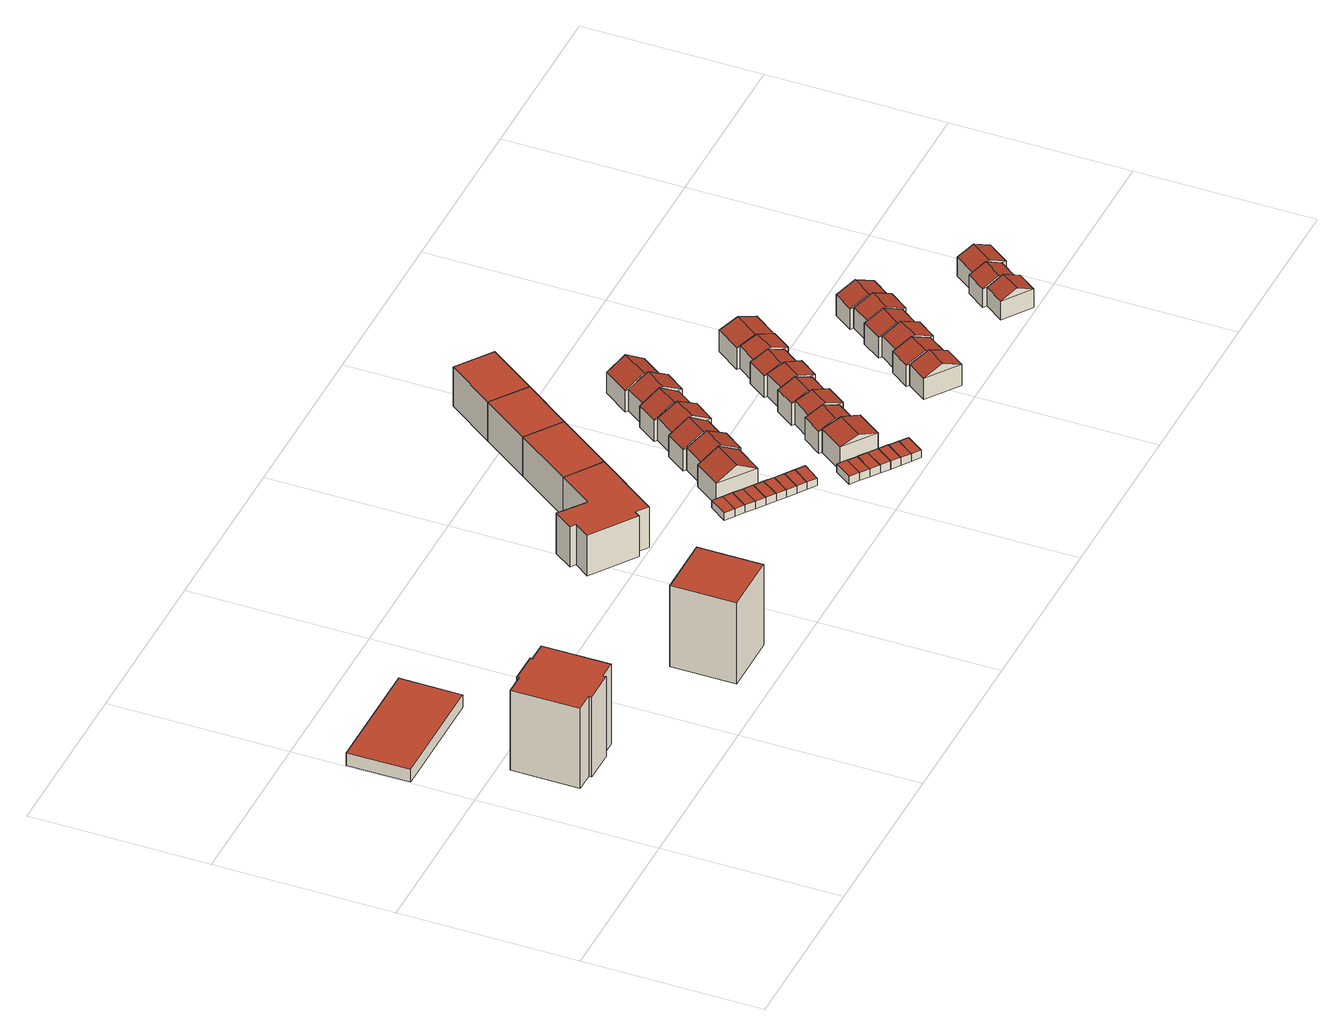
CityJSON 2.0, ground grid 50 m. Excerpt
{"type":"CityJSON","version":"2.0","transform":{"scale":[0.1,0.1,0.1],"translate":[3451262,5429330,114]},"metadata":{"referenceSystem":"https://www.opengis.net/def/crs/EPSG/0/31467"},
"CityObjects":{
"building1":{"type":"Building","attributes":{"citygml_roof_type_codeSpace":"http://www.sig3d.org/codelists/standard/building/2.0/_AbstractBuilding_roofType.xml","EavesHeight":"139.573","RigdeHeight":"139.573","roofType":"1000"},"geometry":[{"type":"MultiSurface","lod":"2","boundaries":[[[0,1,2,3]],[[4,5,1,0]],[[6,7,5,4]],[[8,9,7,6]],[[10,11,9,8]],[[12,13,11,10]],[[14,15,13,12]],[[16,17,15,14]],[[18,19,17,16]],[[20,21,19,18]],[[22,23,21,20]],[[3,2,23,22]],[[20,18,16,14,12,10,8,6,4,0,3,22]],[[1,5,7,9,11,13,15,17,19,21,23,2]]],"semantics":{"surfaces":[{"type":"WallSurface"},{"type":"RoofSurface"},{"type":"GroundSurface"}],"values":[0,0,0,0,0,0,0,0,0,0,0,0,1,2]}}]},
"building2":{"type":"Building","attributes":{"citygml_roof_type_codeSpace":"http://www.sig3d.org/codelists/standard/building/2.0/_AbstractBuilding_roofType.xml","EavesHeight":"118.316","RigdeHeight":"118.316","roofType":"1010"},"geometry":[{"type":"MultiSurface","lod":"2","boundaries":[[[24,25,26,27]],[[28,29,25,24]],[[30,31,29,28]],[[27,26,31,30]],[[28,24,27,30]],[[25,29,31,26]]],"semantics":{"surfaces":[{"type":"WallSurface"},{"type":"RoofSurface"},{"type":"GroundSurface"}],"values":[0,0,0,0,1,2]}}]},
"building3":{"type":"Building","attributes":{"citygml_roof_type_codeSpace":"http://www.sig3d.org/codelists/standard/building/2.0/_AbstractBuilding_roofType.xml","EavesHeight":"139.809","RigdeHeight":"139.809","roofType":"1010"},"geometry":[{"type":"MultiSurface","lod":"2","boundaries":[[[32,33,34,35]],[[36,37,33,32]],[[38,39,37,36]],[[35,34,39,38]],[[36,32,35,38]],[[33,37,39,34]]],"semantics":{"surfaces":[{"type":"WallSurface"},{"type":"RoofSurface"},{"type":"GroundSurface"}],"values":[0,0,0,0,1,2]}}]},
"building4":{"type":"Building","attributes":{"citygml_roof_type_codeSpace":"http://www.sig3d.org/codelists/standard/building/2.0/_AbstractBuilding_roofType.xml","EavesHeight":"127.064","RigdeHeight":"127.064","roofType":"1000"},"geometry":[{"type":"MultiSurface","lod":"2","boundaries":[[[40,41,42,43]],[[44,45,41,40]],[[46,47,45,44]],[[48,49,47,46]],[[50,51,49,48]],[[52,53,51,50]],[[54,55,53,52]],[[56,57,55,54]],[[58,59,57,56]],[[43,42,59,58]],[[56,54,52,50,48,46,44,40,43,58]],[[41,45,47,49,51,53,55,57,59,42]]],"semantics":{"surfaces":[{"type":"WallSurface"},{"type":"RoofSurface"},{"type":"GroundSurface"}],"values":[0,0,0,0,0,0,0,0,0,0,1,2]}}]},
"building5":{"type":"Building","attributes":{"citygml_roof_type_codeSpace":"http://www.sig3d.org/codelists/standard/building/2.0/_AbstractBuilding_roofType.xml","EavesHeight":"116.39","RigdeHeight":"116.39","roofType":"1010"},"geometry":[{"type":"MultiSurface","lod":"2","boundaries":[[[60,61,62,63]],[[64,65,61,60]],[[66,67,65,64]],[[63,62,67,66]],[[64,60,63,66]],[[61,65,67,62]]],"semantics":{"surfaces":[{"type":"WallSurface"},{"type":"RoofSurface"},{"type":"GroundSurface"}],"values":[0,0,0,0,1,2]}}]},
"building6":{"type":"Building","attributes":{"citygml_roof_type_codeSpace":"http://www.sig3d.org/codelists/standard/building/2.0/_AbstractBuilding_roofType.xml","EavesHeight":"116.374","RigdeHeight":"116.374","roofType":"1000"},"geometry":[{"type":"MultiSurface","lod":"2","boundaries":[[[64,65,67,66]],[[68,69,65,64]],[[70,71,69,68]],[[66,67,71,70]],[[68,64,66,70]],[[65,69,71,67]]],"semantics":{"surfaces":[{"type":"WallSurface"},{"type":"RoofSurface"},{"type":"GroundSurface"}],"values":[0,0,0,0,1,2]}}]},
"building7":{"type":"Building","attributes":{"citygml_roof_type_codeSpace":"http://www.sig3d.org/codelists/standard/building/2.0/_AbstractBuilding_roofType.xml","EavesHeight":"116.39","RigdeHeight":"116.39","roofType":"1000"},"geometry":[{"type":"MultiSurface","lod":"2","boundaries":[[[68,69,71,70]],[[72,73,69,68]],[[74,75,73,72]],[[70,71,75,74]],[[72,68,70,74]],[[69,73,75,71]]],"semantics":{"surfaces":[{"type":"WallSurface"},{"type":"RoofSurface"},{"type":"GroundSurface"}],"values":[0,0,0,0,1,2]}}]},
"building8":{"type":"Building","attributes":{"citygml_roof_type_codeSpace":"http://www.sig3d.org/codelists/standard/building/2.0/_AbstractBuilding_roofType.xml","EavesHeight":"127.064","RigdeHeight":"127.064","roofType":"1000"},"geometry":[{"type":"MultiSurface","lod":"2","boundaries":[[[76,77,78,79]],[[54,80,77,76]],[[52,81,80,54]],[[79,78,81,52]],[[54,76,79,52]],[[77,80,81,78]]],"semantics":{"surfaces":[{"type":"WallSurface"},{"type":"RoofSurface"},{"type":"GroundSurface"}],"values":[0,0,0,0,1,2]}}]},
"building9":{"type":"Building","attributes":{"citygml_roof_type_codeSpace":"http://www.sig3d.org/codelists/standard/building/2.0/_AbstractBuilding_roofType.xml","EavesHeight":"116.39","RigdeHeight":"116.39","roofType":"1000"},"geometry":[{"type":"MultiSurface","lod":"2","boundaries":[[[72,73,75,74]],[[82,83,73,72]],[[84,85,83,82]],[[74,75,85,84]],[[82,72,74,84]],[[73,83,85,75]]],"semantics":{"surfaces":[{"type":"WallSurface"},{"type":"RoofSurface"},{"type":"GroundSurface"}],"values":[0,0,0,0,1,2]}}]},
"building10":{"type":"Building","attributes":{"citygml_roof_type_codeSpace":"http://www.sig3d.org/codelists/standard/building/2.0/_AbstractBuilding_roofType.xml","EavesHeight":"116.39","RigdeHeight":"116.39","roofType":"1000"},"geometry":[{"type":"MultiSurface","lod":"2","boundaries":[[[86,87,88,89]],[[84,85,87,86]],[[82,83,85,84]],[[89,88,83,82]],[[84,86,89,82]],[[87,85,83,88]]],"semantics":{"surfaces":[{"type":"WallSurface"},{"type":"RoofSurface"},{"type":"GroundSurface"}],"values":[0,0,0,0,1,2]}}]},
"building11":{"type":"Building","attributes":{"citygml_roof_type_codeSpace":"http://www.sig3d.org/codelists/standard/building/2.0/_AbstractBuilding_roofType.xml","EavesHeight":"116.39","RigdeHeight":"116.39","roofType":"1000"},"geometry":[{"type":"MultiSurface","lod":"2","boundaries":[[[89,88,87,86]],[[90,91,88,89]],[[92,93,91,90]],[[86,87,93,92]],[[90,89,86,92]],[[88,91,93,87]]],"semantics":{"surfaces":[{"type":"WallSurface"},{"type":"RoofSurface"},{"type":"GroundSurface"}],"values":[0,0,0,0,1,2]}}]},
"building12":{"type":"Building","attributes":{"citygml_roof_type_codeSpace":"http://www.sig3d.org/codelists/standard/building/2.0/_AbstractBuilding_roofType.xml","EavesHeight":"121.12","RigdeHeight":"124.644","roofType":"1030"},"geometry":[{"type":"MultiSurface","lod":"2","boundaries":[[[94,95,96,97]],[[98,99,95,94]],[[100,101,99,98]],[[97,96,101,100]],[[94,102,98]],[[100,103,97]],[[97,103,102,94]],[[98,102,103,100]],[[95,99,101,96]]],"semantics":{"surfaces":[{"type":"WallSurface"},{"type":"RoofSurface"},{"type":"GroundSurface"}],"values":[0,0,0,0,0,0,1,1,2]}}]},
"building13":{"type":"Building","attributes":{"citygml_roof_type_codeSpace":"http://www.sig3d.org/codelists/standard/building/2.0/_AbstractBuilding_roofType.xml","EavesHeight":"116.39","RigdeHeight":"116.39","roofType":"1000"},"geometry":[{"type":"MultiSurface","lod":"2","boundaries":[[[90,91,93,92]],[[104,105,91,90]],[[106,107,105,104]],[[92,93,107,106]],[[104,90,92,106]],[[91,105,107,93]]],"semantics":{"surfaces":[{"type":"WallSurface"},{"type":"RoofSurface"},{"type":"GroundSurface"}],"values":[0,0,0,0,1,2]}}]},
"building14":{"type":"Building","attributes":{"citygml_roof_type_codeSpace":"http://www.sig3d.org/codelists/standard/building/2.0/_AbstractBuilding_roofType.xml","EavesHeight":"116.39","RigdeHeight":"116.39","roofType":"1000"},"geometry":[{"type":"MultiSurface","lod":"2","boundaries":[[[104,105,107,106]],[[108,109,105,104]],[[110,111,109,108]],[[106,107,111,110]],[[108,104,106,110]],[[105,109,111,107]]],"semantics":{"surfaces":[{"type":"WallSurface"},{"type":"RoofSurface"},{"type":"GroundSurface"}],"values":[0,0,0,0,1,2]}}]},
"building15":{"type":"Building","attributes":{"citygml_roof_type_codeSpace":"http://www.sig3d.org/codelists/standard/building/2.0/_AbstractBuilding_roofType.xml","EavesHeight":"116.39","RigdeHeight":"116.39","roofType":"1000"},"geometry":[{"type":"MultiSurface","lod":"2","boundaries":[[[108,109,111,110]],[[112,113,109,108]],[[114,115,113,112]],[[110,111,115,114]],[[112,108,110,114]],[[109,113,115,111]]],"semantics":{"surfaces":[{"type":"WallSurface"},{"type":"RoofSurface"},{"type":"GroundSurface"}],"values":[0,0,0,0,1,2]}}]},
"building16":{"type":"Building","attributes":{"citygml_roof_type_codeSpace":"http://www.sig3d.org/codelists/standard/building/2.0/_AbstractBuilding_roofType.xml","EavesHeight":"121.42","RigdeHeight":"124.644","roofType":"1030"},"geometry":[{"type":"MultiSurface","lod":"2","boundaries":[[[116,117,118,119]],[[120,121,117,116]],[[122,123,121,120]],[[119,118,123,122]],[[116,124,120]],[[122,125,119]],[[119,125,124,116]],[[120,124,125,122]],[[117,121,123,118]]],"semantics":{"surfaces":[{"type":"WallSurface"},{"type":"RoofSurface"},{"type":"GroundSurface"}],"values":[0,0,0,0,0,0,1,1,2]}}]},
"building17":{"type":"Building","attributes":{"citygml_roof_type_codeSpace":"http://www.sig3d.org/codelists/standard/building/2.0/_AbstractBuilding_roofType.xml","EavesHeight":"116.78","RigdeHeight":"116.78","roofType":"1000"},"geometry":[{"type":"MultiSurface","lod":"2","boundaries":[[[126,127,128,129]],[[130,131,127,126]],[[132,133,131,130]],[[129,128,133,132]],[[130,126,129,132]],[[127,131,133,128]]],"semantics":{"surfaces":[{"type":"WallSurface"},{"type":"RoofSurface"},{"type":"GroundSurface"}],"values":[0,0,0,0,1,2]}}]},
"building18":{"type":"Building","attributes":{"citygml_roof_type_codeSpace":"http://www.sig3d.org/codelists/standard/building/2.0/_AbstractBuilding_roofType.xml","EavesHeight":"127.064","RigdeHeight":"127.064","roofType":"1010"},"geometry":[{"type":"MultiSurface","lod":"2","boundaries":[[[76,134,135,136]],[[79,137,134,76]],[[138,139,137,79]],[[136,135,139,138]],[[79,76,136,138]],[[134,137,139,135]]],"semantics":{"surfaces":[{"type":"WallSurface"},{"type":"RoofSurface"},{"type":"GroundSurface"}],"values":[0,0,0,0,1,2]}}]},
"building19":{"type":"Building","attributes":{"citygml_roof_type_codeSpace":"http://www.sig3d.org/codelists/standard/building/2.0/_AbstractBuilding_roofType.xml","EavesHeight":"116.738","RigdeHeight":"116.738","roofType":"1000"},"geometry":[{"type":"MultiSurface","lod":"2","boundaries":[[[140,128,127,141]],[[142,143,128,140]],[[144,145,143,142]],[[141,127,145,144]],[[142,140,141,144]],[[128,143,145,127]]],"semantics":{"surfaces":[{"type":"WallSurface"},{"type":"RoofSurface"},{"type":"GroundSurface"}],"values":[0,0,0,0,1,2]}}]},
"building20":{"type":"Building","attributes":{"citygml_roof_type_codeSpace":"http://www.sig3d.org/codelists/standard/building/2.0/_AbstractBuilding_roofType.xml","EavesHeight":"121.12","RigdeHeight":"124.644","roofType":"1030"},"geometry":[{"type":"MultiSurface","lod":"2","boundaries":[[[146,147,148,149]],[[150,151,147,146]],[[152,153,151,150]],[[149,148,153,152]],[[146,154,150]],[[152,155,149]],[[149,155,154,146]],[[150,154,155,152]],[[147,151,153,148]]],"semantics":{"surfaces":[{"type":"WallSurface"},{"type":"RoofSurface"},{"type":"GroundSurface"}],"values":[0,0,0,0,0,0,1,1,2]}}]},
"building21":{"type":"Building","attributes":{"citygml_roof_type_codeSpace":"http://www.sig3d.org/codelists/standard/building/2.0/_AbstractBuilding_roofType.xml","EavesHeight":"116.783","RigdeHeight":"116.783","roofType":"1000"},"geometry":[{"type":"MultiSurface","lod":"2","boundaries":[[[156,143,145,157]],[[158,159,143,156]],[[160,161,159,158]],[[157,145,161,160]],[[158,156,157,160]],[[143,159,161,145]]],"semantics":{"surfaces":[{"type":"WallSurface"},{"type":"RoofSurface"},{"type":"GroundSurface"}],"values":[0,0,0,0,1,2]}}]},
"building22":{"type":"Building","attributes":{"citygml_roof_type_codeSpace":"http://www.sig3d.org/codelists/standard/building/2.0/_AbstractBuilding_roofType.xml","EavesHeight":"116.784","RigdeHeight":"116.784","roofType":"1000"},"geometry":[{"type":"MultiSurface","lod":"2","boundaries":[[[158,159,161,160]],[[162,163,159,158]],[[164,165,163,162]],[[160,161,165,164]],[[162,158,160,164]],[[159,163,165,161]]],"semantics":{"surfaces":[{"type":"WallSurface"},{"type":"RoofSurface"},{"type":"GroundSurface"}],"values":[0,0,0,0,1,2]}}]},
"building23":{"type":"Building","attributes":{"citygml_roof_type_codeSpace":"http://www.sig3d.org/codelists/standard/building/2.0/_AbstractBuilding_roofType.xml","EavesHeight":"116.767","RigdeHeight":"116.767","roofType":"1000"},"geometry":[{"type":"MultiSurface","lod":"2","boundaries":[[[162,163,165,164]],[[166,167,163,162]],[[168,169,167,166]],[[164,165,169,168]],[[166,162,164,168]],[[163,167,169,165]]],"semantics":{"surfaces":[{"type":"WallSurface"},{"type":"RoofSurface"},{"type":"GroundSurface"}],"values":[0,0,0,0,1,2]}}]},
"building24":{"type":"Building","attributes":{"citygml_roof_type_codeSpace":"http://www.sig3d.org/codelists/standard/building/2.0/_AbstractBuilding_roofType.xml","EavesHeight":"121.673","RigdeHeight":"123.351","roofType":"1030"},"geometry":[{"type":"MultiSurface","lod":"2","boundaries":[[[170,171,172,173]],[[174,175,171,170]],[[176,177,175,174]],[[173,172,177,176]],[[170,178,174]],[[176,179,173]],[[173,179,178,170]],[[174,178,179,176]],[[171,175,177,172]]],"semantics":{"surfaces":[{"type":"WallSurface"},{"type":"RoofSurface"},{"type":"GroundSurface"}],"values":[0,0,0,0,0,0,1,1,2]}}]},
"building25":{"type":"Building","attributes":{"citygml_roof_type_codeSpace":"http://www.sig3d.org/codelists/standard/building/2.0/_AbstractBuilding_roofType.xml","EavesHeight":"116.727","RigdeHeight":"116.727","roofType":"1000"},"geometry":[{"type":"MultiSurface","lod":"2","boundaries":[[[180,181,182,183]],[[184,185,181,180]],[[186,187,185,184]],[[183,182,187,186]],[[184,180,183,186]],[[181,185,187,182]]],"semantics":{"surfaces":[{"type":"WallSurface"},{"type":"RoofSurface"},{"type":"GroundSurface"}],"values":[0,0,0,0,1,2]}}]},
"building26":{"type":"Building","attributes":{"citygml_roof_type_codeSpace":"http://www.sig3d.org/codelists/standard/building/2.0/_AbstractBuilding_roofType.xml","EavesHeight":"121.52","RigdeHeight":"124.644","roofType":"1030"},"geometry":[{"type":"MultiSurface","lod":"2","boundaries":[[[188,189,190,191]],[[192,193,189,188]],[[194,195,193,192]],[[191,190,195,194]],[[188,196,192]],[[194,197,191]],[[191,197,196,188]],[[192,196,197,194]],[[189,193,195,190]]],"semantics":{"surfaces":[{"type":"WallSurface"},{"type":"RoofSurface"},{"type":"GroundSurface"}],"values":[0,0,0,0,0,0,1,1,2]}}]},
"building27":{"type":"Building","attributes":{"citygml_roof_type_codeSpace":"http://www.sig3d.org/codelists/standard/building/2.0/_AbstractBuilding_roofType.xml","EavesHeight":"116.723","RigdeHeight":"116.723","roofType":"1000"},"geometry":[{"type":"MultiSurface","lod":"2","boundaries":[[[184,185,187,186]],[[198,199,185,184]],[[200,201,199,198]],[[186,187,201,200]],[[198,184,186,200]],[[185,199,201,187]]],"semantics":{"surfaces":[{"type":"WallSurface"},{"type":"RoofSurface"},{"type":"GroundSurface"}],"values":[0,0,0,0,1,2]}}]},
"building28":{"type":"Building","attributes":{"citygml_roof_type_codeSpace":"http://www.sig3d.org/codelists/standard/building/2.0/_AbstractBuilding_roofType.xml","EavesHeight":"127.064","RigdeHeight":"127.064","roofType":"1010"},"geometry":[{"type":"MultiSurface","lod":"2","boundaries":[[[138,202,203,136]],[[204,205,202,138]],[[206,207,205,204]],[[136,203,207,206]],[[204,138,136,206]],[[202,205,207,203]]],"semantics":{"surfaces":[{"type":"WallSurface"},{"type":"RoofSurface"},{"type":"GroundSurface"}],"values":[0,0,0,0,1,2]}}]},
"building29":{"type":"Building","attributes":{"citygml_roof_type_codeSpace":"http://www.sig3d.org/codelists/standard/building/2.0/_AbstractBuilding_roofType.xml","EavesHeight":"121.273","RigdeHeight":"123.351","roofType":"1030"},"geometry":[{"type":"MultiSurface","lod":"2","boundaries":[[[208,209,210,211]],[[212,213,209,208]],[[214,215,213,212]],[[211,210,215,214]],[[208,216,212]],[[214,217,211]],[[211,217,216,208]],[[212,216,217,214]],[[209,213,215,210]]],"semantics":{"surfaces":[{"type":"WallSurface"},{"type":"RoofSurface"},{"type":"GroundSurface"}],"values":[0,0,0,0,0,0,1,1,2]}}]},
"building30":{"type":"Building","attributes":{"citygml_roof_type_codeSpace":"http://www.sig3d.org/codelists/standard/building/2.0/_AbstractBuilding_roofType.xml","EavesHeight":"121.12","RigdeHeight":"124.644","roofType":"1030"},"geometry":[{"type":"MultiSurface","lod":"2","boundaries":[[[218,219,220,221]],[[222,223,219,218]],[[224,225,223,222]],[[221,220,225,224]],[[218,226,222]],[[224,227,221]],[[221,227,226,218]],[[222,226,227,224]],[[219,223,225,220]]],"semantics":{"surfaces":[{"type":"WallSurface"},{"type":"RoofSurface"},{"type":"GroundSurface"}],"values":[0,0,0,0,0,0,1,1,2]}}]},
"building31":{"type":"Building","attributes":{"citygml_roof_type_codeSpace":"http://www.sig3d.org/codelists/standard/building/2.0/_AbstractBuilding_roofType.xml","EavesHeight":"121.673","RigdeHeight":"123.351","roofType":"1030"},"geometry":[{"type":"MultiSurface","lod":"2","boundaries":[[[228,229,230,231]],[[232,233,229,228]],[[234,235,233,232]],[[231,230,235,234]],[[228,236,232]],[[234,237,231]],[[231,237,236,228]],[[232,236,237,234]],[[229,233,235,230]]],"semantics":{"surfaces":[{"type":"WallSurface"},{"type":"RoofSurface"},{"type":"GroundSurface"}],"values":[0,0,0,0,0,0,1,1,2]}}]},
"building32":{"type":"Building","attributes":{"citygml_roof_type_codeSpace":"http://www.sig3d.org/codelists/standard/building/2.0/_AbstractBuilding_roofType.xml","EavesHeight":"121.42","RigdeHeight":"124.644","roofType":"1030"},"geometry":[{"type":"MultiSurface","lod":"2","boundaries":[[[238,239,240,241]],[[242,243,239,238]],[[244,245,243,242]],[[241,240,245,244]],[[238,246,242]],[[244,247,241]],[[241,247,246,238]],[[242,246,247,244]],[[239,243,245,240]]],"semantics":{"surfaces":[{"type":"WallSurface"},{"type":"RoofSurface"},{"type":"GroundSurface"}],"values":[0,0,0,0,0,0,1,1,2]}}]},
"building33":{"type":"Building","attributes":{"citygml_roof_type_codeSpace":"http://www.sig3d.org/codelists/standard/building/2.0/_AbstractBuilding_roofType.xml","EavesHeight":"121.273","RigdeHeight":"123.351","roofType":"1030"},"geometry":[{"type":"MultiSurface","lod":"2","boundaries":[[[248,249,250,251]],[[252,253,249,248]],[[254,255,253,252]],[[251,250,255,254]],[[248,256,252]],[[254,257,251]],[[251,257,256,248]],[[252,256,257,254]],[[249,253,255,250]]],"semantics":{"surfaces":[{"type":"WallSurface"},{"type":"RoofSurface"},{"type":"GroundSurface"}],"values":[0,0,0,0,0,0,1,1,2]}}]},
"building34":{"type":"Building","attributes":{"citygml_roof_type_codeSpace":"http://www.sig3d.org/codelists/standard/building/2.0/_AbstractBuilding_roofType.xml","EavesHeight":"121.12","RigdeHeight":"124.644","roofType":"1030"},"geometry":[{"type":"MultiSurface","lod":"2","boundaries":[[[258,259,260,261]],[[262,263,259,258]],[[264,265,263,262]],[[261,260,265,264]],[[258,266,262]],[[264,267,261]],[[261,267,266,258]],[[262,266,267,264]],[[259,263,265,260]]],"semantics":{"surfaces":[{"type":"WallSurface"},{"type":"RoofSurface"},{"type":"GroundSurface"}],"values":[0,0,0,0,0,0,1,1,2]}}]},
"building35":{"type":"Building","attributes":{"citygml_roof_type_codeSpace":"http://www.sig3d.org/codelists/standard/building/2.0/_AbstractBuilding_roofType.xml","EavesHeight":"121.673","RigdeHeight":"123.351","roofType":"1030"},"geometry":[{"type":"MultiSurface","lod":"2","boundaries":[[[268,269,270,271]],[[272,273,269,268]],[[274,275,273,272]],[[271,270,275,274]],[[268,276,272]],[[274,277,271]],[[271,277,276,268]],[[272,276,277,274]],[[269,273,275,270]]],"semantics":{"surfaces":[{"type":"WallSurface"},{"type":"RoofSurface"},{"type":"GroundSurface"}],"values":[0,0,0,0,0,0,1,1,2]}}]},
"building36":{"type":"Building","attributes":{"citygml_roof_type_codeSpace":"http://www.sig3d.org/codelists/standard/building/2.0/_AbstractBuilding_roofType.xml","EavesHeight":"121.273","RigdeHeight":"123.351","roofType":"1030"},"geometry":[{"type":"MultiSurface","lod":"2","boundaries":[[[278,279,280,281]],[[282,283,279,278]],[[284,285,283,282]],[[281,280,285,284]],[[278,286,282]],[[284,287,281]],[[281,287,286,278]],[[282,286,287,284]],[[279,283,285,280]]],"semantics":{"surfaces":[{"type":"WallSurface"},{"type":"RoofSurface"},{"type":"GroundSurface"}],"values":[0,0,0,0,0,0,1,1,2]}}]},
"building37":{"type":"Building","attributes":{"citygml_roof_type_codeSpace":"http://www.sig3d.org/codelists/standard/building/2.0/_AbstractBuilding_roofType.xml","EavesHeight":"121.147","RigdeHeight":"123.591","roofType":"1030"},"geometry":[{"type":"MultiSurface","lod":"2","boundaries":[[[288,289,290,291]],[[292,293,289,288]],[[294,295,293,292]],[[291,290,295,294]],[[288,296,292]],[[294,297,291]],[[291,297,296,288]],[[292,296,297,294]],[[289,293,295,290]]],"semantics":{"surfaces":[{"type":"WallSurface"},{"type":"RoofSurface"},{"type":"GroundSurface"}],"values":[0,0,0,0,0,0,1,1,2]}}]},
"building38":{"type":"Building","attributes":{"citygml_roof_type_codeSpace":"http://www.sig3d.org/codelists/standard/building/2.0/_AbstractBuilding_roofType.xml","EavesHeight":"121.58","RigdeHeight":"123.38","roofType":"1030"},"geometry":[{"type":"MultiSurface","lod":"2","boundaries":[[[298,299,300,301]],[[302,303,299,298]],[[304,305,303,302]],[[301,300,305,304]],[[298,306,302]],[[304,307,301]],[[301,307,306,298]],[[302,306,307,304]],[[299,303,305,300]]],"semantics":{"surfaces":[{"type":"WallSurface"},{"type":"RoofSurface"},{"type":"GroundSurface"}],"values":[0,0,0,0,0,0,1,1,2]}}]},
"building39":{"type":"Building","attributes":{"citygml_roof_type_codeSpace":"http://www.sig3d.org/codelists/standard/building/2.0/_AbstractBuilding_roofType.xml","EavesHeight":"121.147","RigdeHeight":"123.591","roofType":"1030"},"geometry":[{"type":"MultiSurface","lod":"2","boundaries":[[[308,309,310,311]],[[312,313,309,308]],[[314,315,313,312]],[[311,310,315,314]],[[308,316,312]],[[314,317,311]],[[311,317,316,308]],[[312,316,317,314]],[[309,313,315,310]]],"semantics":{"surfaces":[{"type":"WallSurface"},{"type":"RoofSurface"},{"type":"GroundSurface"}],"values":[0,0,0,0,0,0,1,1,2]}}]},
"building40":{"type":"Building","attributes":{"citygml_roof_type_codeSpace":"http://www.sig3d.org/codelists/standard/building/2.0/_AbstractBuilding_roofType.xml","EavesHeight":"121.273","RigdeHeight":"123.351","roofType":"1030"},"geometry":[{"type":"MultiSurface","lod":"2","boundaries":[[[318,319,320,321]],[[322,323,319,318]],[[324,300,323,322]],[[321,320,300,324]],[[318,325,322]],[[324,326,321]],[[321,326,325,318]],[[322,325,326,324]],[[319,323,300,320]]],"semantics":{"surfaces":[{"type":"WallSurface"},{"type":"RoofSurface"},{"type":"GroundSurface"}],"values":[0,0,0,0,0,0,1,1,2]}}]},
"building41":{"type":"Building","attributes":{"citygml_roof_type_codeSpace":"http://www.sig3d.org/codelists/standard/building/2.0/_AbstractBuilding_roofType.xml","EavesHeight":"121.147","RigdeHeight":"123.591","roofType":"1030"},"geometry":[{"type":"MultiSurface","lod":"2","boundaries":[[[327,328,329,330]],[[331,332,328,327]],[[333,334,332,331]],[[330,329,334,333]],[[327,335,331]],[[333,336,330]],[[330,336,335,327]],[[331,335,336,333]],[[328,332,334,329]]],"semantics":{"surfaces":[{"type":"WallSurface"},{"type":"RoofSurface"},{"type":"GroundSurface"}],"values":[0,0,0,0,0,0,1,1,2]}}]},
"building42":{"type":"Building","attributes":{"citygml_roof_type_codeSpace":"http://www.sig3d.org/codelists/standard/building/2.0/_AbstractBuilding_roofType.xml","EavesHeight":"121.147","RigdeHeight":"123.591","roofType":"1030"},"geometry":[{"type":"MultiSurface","lod":"2","boundaries":[[[337,338,339,340]],[[341,342,338,337]],[[343,344,342,341]],[[340,339,344,343]],[[337,345,341]],[[343,346,340]],[[340,346,345,337]],[[341,345,346,343]],[[338,342,344,339]]],"semantics":{"surfaces":[{"type":"WallSurface"},{"type":"RoofSurface"},{"type":"GroundSurface"}],"values":[0,0,0,0,0,0,1,1,2]}}]},
"building43":{"type":"Building","attributes":{"citygml_roof_type_codeSpace":"http://www.sig3d.org/codelists/standard/building/2.0/_AbstractBuilding_roofType.xml","EavesHeight":"121.147","RigdeHeight":"123.591","roofType":"1030"},"geometry":[{"type":"MultiSurface","lod":"2","boundaries":[[[347,348,349,350]],[[351,352,348,347]],[[353,354,352,351]],[[350,349,354,353]],[[347,355,351]],[[353,356,350]],[[350,356,355,347]],[[351,355,356,353]],[[348,352,354,349]]],"semantics":{"surfaces":[{"type":"WallSurface"},{"type":"RoofSurface"},{"type":"GroundSurface"}],"values":[0,0,0,0,0,0,1,1,2]}}]},
"building44":{"type":"Building","attributes":{"citygml_roof_type_codeSpace":"http://www.sig3d.org/codelists/standard/building/2.0/_AbstractBuilding_roofType.xml","EavesHeight":"121.147","RigdeHeight":"123.591","roofType":"1030"},"geometry":[{"type":"MultiSurface","lod":"2","boundaries":[[[357,358,359,360]],[[361,362,358,357]],[[363,364,362,361]],[[360,359,364,363]],[[357,365,361]],[[363,366,360]],[[360,366,365,357]],[[361,365,366,363]],[[358,362,364,359]]],"semantics":{"surfaces":[{"type":"WallSurface"},{"type":"RoofSurface"},{"type":"GroundSurface"}],"values":[0,0,0,0,0,0,1,1,2]}}]},
"building45":{"type":"Building","attributes":{"citygml_roof_type_codeSpace":"http://www.sig3d.org/codelists/standard/building/2.0/_AbstractBuilding_roofType.xml","EavesHeight":"120.647","RigdeHeight":"122.891","roofType":"1030"},"geometry":[{"type":"MultiSurface","lod":"2","boundaries":[[[367,368,369,370]],[[371,372,368,367]],[[373,374,372,371]],[[370,369,374,373]],[[367,375,371]],[[373,376,370]],[[370,376,375,367]],[[371,375,376,373]],[[368,372,374,369]]],"semantics":{"surfaces":[{"type":"WallSurface"},{"type":"RoofSurface"},{"type":"GroundSurface"}],"values":[0,0,0,0,0,0,1,1,2]}}]},
"building46":{"type":"Building","attributes":{"citygml_roof_type_codeSpace":"http://www.sig3d.org/codelists/standard/building/2.0/_AbstractBuilding_roofType.xml","EavesHeight":"120.647","RigdeHeight":"122.891","roofType":"1030"},"geometry":[{"type":"MultiSurface","lod":"2","boundaries":[[[377,378,379,380]],[[381,382,378,377]],[[383,384,382,381]],[[380,379,384,383]],[[377,385,381]],[[383,386,380]],[[380,386,385,377]],[[381,385,386,383]],[[378,382,384,379]]],"semantics":{"surfaces":[{"type":"WallSurface"},{"type":"RoofSurface"},{"type":"GroundSurface"}],"values":[0,0,0,0,0,0,1,1,2]}}]},
"building47":{"type":"Building","attributes":{"citygml_roof_type_codeSpace":"http://www.sig3d.org/codelists/standard/building/2.0/_AbstractBuilding_roofType.xml","EavesHeight":"120.647","RigdeHeight":"122.891","roofType":"1030"},"geometry":[{"type":"MultiSurface","lod":"2","boundaries":[[[387,388,389,390]],[[391,392,388,387]],[[393,394,392,391]],[[390,389,394,393]],[[387,395,391]],[[393,396,390]],[[390,396,395,387]],[[391,395,396,393]],[[388,392,394,389]]],"semantics":{"surfaces":[{"type":"WallSurface"},{"type":"RoofSurface"},{"type":"GroundSurface"}],"values":[0,0,0,0,0,0,1,1,2]}}]}
},
"vertices":[
[144,275,256],[144,275,5],[197,275,5],[197,275,256],[144,465,256],[144,465,5],[200,465,256],[200,465,5],[200,471,256],[200,471,5],[284,471,256],[284,471,5],[284,465,256],[284,465,5],[341,465,256],[341,465,5],[341,276,256],[341,276,5],[289,275,256],[289,275,5],[289,267,256],[289,267,5],[197,267,256],[197,267,5],
[334,675,43],[334,675,3],[334,849,3],[334,849,43],[3,675,43],[3,675,3],[2,849,43],[2,849,3],
[690,266,258],[690,266,4],[690,85,4],[690,85,258],[861,267,258],[861,267,4],[861,85,258],[861,85,4],
[948,600,131],[948,600,4],[1071,512,4],[1071,512,131],[979,643,131],[979,643,4],[964,653,131],[964,653,4],[1002,707,131],[1002,707,4],[1074,653,131],[1074,653,4],[1142,749,131],[1142,749,4],[1241,680,131],[1241,680,4],[1115,504,131],[1115,504,4],[1082,528,131],[1082,528,4],
[1329,426,24],[1329,426,1],[1293,377,1],[1293,377,24],[1354,408,24],[1354,408,1],[1319,359,24],[1319,359,1],
[1378,391,24],[1378,391,1],[1343,342,24],[1343,342,1],
[1402,373,24],[1402,373,1],[1367,324,24],[1367,324,1],
[1352,836,131],[1352,836,7],[1254,906,7],[1254,906,131],[1241,680,7],[1142,749,7],
[1427,356,24],[1427,356,1],[1392,307,24],[1392,307,1],
[1417,289,24],[1417,289,1],[1451,338,1],[1451,338,24],
[1476,320,24],[1476,320,1],[1440,271,24],[1440,271,1],
[1438,348,71],[1438,348,3],[1490,421,3],[1490,421,71],[1340,418,71],[1340,418,3],[1392,491,71],[1392,491,3],[1389,383,106],[1441,456,106],
[1500,303,24],[1500,303,1],[1465,254,24],[1465,254,1],
[1525,285,24],[1525,285,1],[1490,237,24],[1490,237,1],
[1550,267,24],[1550,267,1],[1515,219,24],[1515,219,1],
[1441,542,74],[1441,542,4],[1401,485,4],[1401,485,74],[1535,475,74],[1535,475,4],[1494,418,74],[1494,418,4],[1488,508,106],[1447,452,106],
[1573,130,28],[1573,130,2],[1608,179,2],[1608,179,28],[1548,147,28],[1548,147,2],[1583,196,28],[1583,196,2],
[1352,836,8],[1449,971,8],[1449,971,131],[1254,906,8],[1351,1042,131],[1351,1042,8],
[1608,179,27],[1573,130,27],[1632,161,27],[1632,161,2],[1597,112,27],[1597,112,2],
[1527,481,71],[1527,481,5],[1567,538,5],[1567,538,71],[1433,548,71],[1433,548,5],[1474,605,71],[1474,605,5],[1480,514,106],[1521,571,106],
[1632,161,28],[1597,112,28],[1656,144,28],[1656,144,2],[1622,95,28],[1622,95,2],
[1681,126,28],[1681,126,2],[1646,77,28],[1646,77,2],
[1705,109,28],[1705,109,2],[1670,60,28],[1670,60,2],
[1681,126,77],[1681,126,3],[1731,196,3],[1731,196,77],[1592,190,77],[1592,190,3],[1642,260,77],[1642,260,3],[1636,158,94],[1686,228,94],
[1705,109,27],[1705,109,3],[1670,60,3],[1670,60,27],[1730,91,27],[1730,91,3],[1695,42,27],[1695,42,3],
[1523,656,75],[1523,656,5],[1482,599,5],[1482,599,75],[1616,589,75],[1616,589,5],[1575,532,75],[1575,532,5],[1570,622,106],[1529,565,106],
[1754,74,27],[1754,74,3],[1719,25,27],[1719,25,3],
[1351,1042,7],[1449,971,7],[1448,1178,131],[1448,1178,7],[1546,1107,131],[1546,1107,7],
[1715,208,73],[1715,208,3],[1753,261,3],[1753,261,73],[1634,266,73],[1634,266,3],[1672,320,73],[1672,320,3],[1674,237,94],[1713,290,94],
[1608,595,71],[1608,595,5],[1649,652,5],[1649,652,71],[1515,662,71],[1515,662,5],[1556,718,71],[1556,718,5],[1562,628,106],[1602,685,106],
[1761,255,77],[1761,255,4],[1800,309,4],[1800,309,77],[1680,314,77],[1680,314,4],[1719,367,77],[1719,367,4],[1721,285,94],[1759,338,94],
[1605,770,74],[1605,770,6],[1564,713,6],[1564,713,74],[1698,702,74],[1698,702,6],[1657,646,74],[1657,646,6],[1651,736,106],[1610,679,106],
[1749,427,73],[1749,427,4],[1711,373,4],[1711,373,73],[1830,368,73],[1830,368,4],[1792,315,73],[1792,315,4],[1790,398,94],[1751,344,94],
[1686,711,71],[1686,711,6],[1738,784,6],[1738,784,71],[1597,775,71],[1597,775,6],[1649,848,71],[1649,848,6],[1641,743,106],[1693,816,106],
[1838,363,77],[1838,363,5],[1877,416,5],[1877,416,77],[1757,421,77],[1757,421,5],[1796,475,77],[1796,475,5],[1798,392,94],[1836,445,94],
[1869,422,73],[1869,422,5],[1907,476,5],[1907,476,73],[1788,480,73],[1788,480,5],[1826,534,73],[1826,534,5],[1828,451,94],[1867,505,94],
[2027,47,71],[2027,47,5],[2066,101,5],[2066,101,71],[1937,111,71],[1937,111,5],[1976,166,71],[1976,166,5],[1982,79,96],[2021,133,96],
[1915,470,76],[1915,470,5],[1954,523,5],[1954,523,76],[1834,528,76],[1834,528,5],[1873,582,76],[1873,582,5],[1875,499,94],[1913,553,94],
[2008,226,71],[2008,226,5],[1968,172,5],[1968,172,71],[2097,162,71],[2097,162,5],[2058,107,71],[2058,107,5],[2052,194,96],[2013,139,96],
[1915,657,73],[1915,657,5],[1865,588,5],[1865,588,73],[2004,593,73],[2004,593,5],[1954,523,73],[1959,625,94],[1909,556,94],
[2055,275,71],[2055,275,6],[2016,220,6],[2016,220,71],[2145,211,71],[2145,211,6],[2105,157,71],[2105,157,6],[2100,243,96],[2061,188,96],
[2136,217,71],[2136,217,5],[2176,272,5],[2176,272,71],[2047,281,71],[2047,281,5],[2086,336,71],[2086,336,5],[2092,249,96],[2131,304,96],
[2134,385,71],[2134,385,6],[2095,330,6],[2095,330,71],[2223,321,71],[2223,321,6],[2184,266,71],[2184,266,6],[2179,353,96],[2139,298,96],
[2165,446,71],[2165,446,6],[2126,391,6],[2126,391,71],[2255,382,71],[2255,382,6],[2215,327,71],[2215,327,6],[2210,414,96],[2171,359,96],
[2346,115,66],[2346,115,8],[2307,61,8],[2307,61,66],[2424,58,66],[2424,58,8],[2385,5,66],[2385,5,8],[2385,87,89],[2346,33,89],
[2414,66,66],[2414,66,8],[2453,120,8],[2453,120,66],[2336,122,66],[2336,122,8],[2375,176,66],[2375,176,8],[2375,94,89],[2414,148,89],
[2463,113,66],[2463,113,7],[2508,175,7],[2508,175,66],[2385,169,66],[2385,169,7],[2430,232,66],[2430,232,7],[2424,141,89],[2469,203,89]
]}
